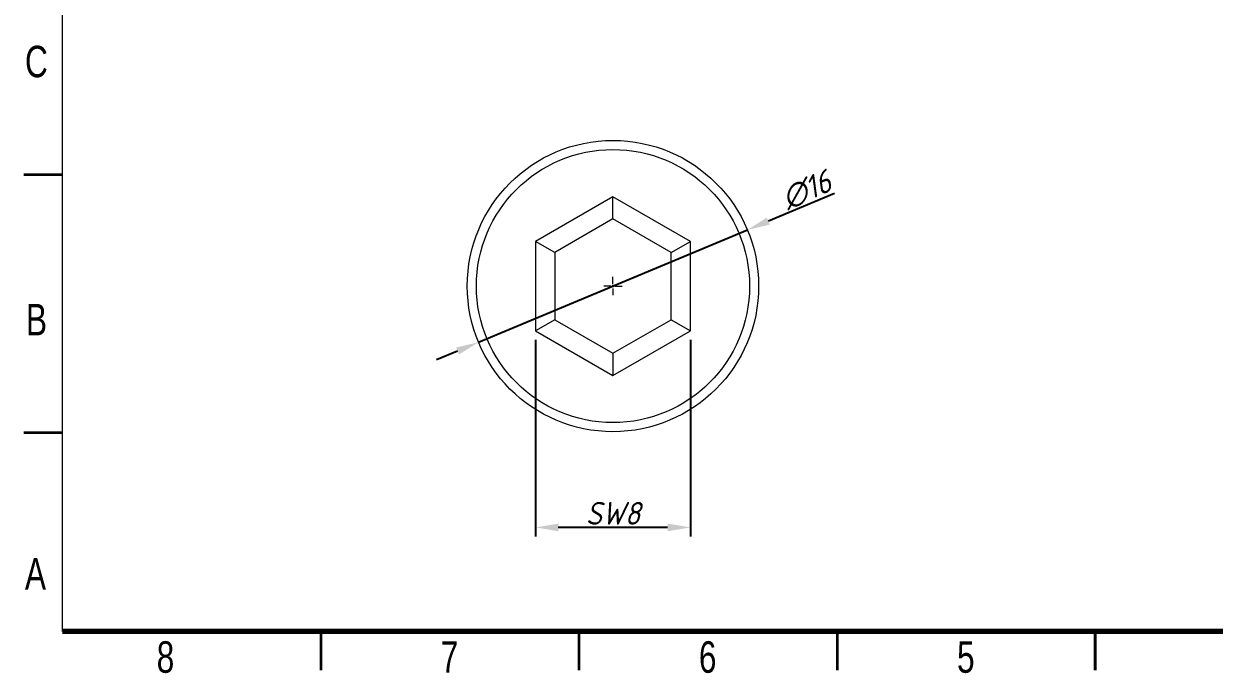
# Model space of a CAD drawing. Header units: inches. Extents: x 21 to 232, y 97 to 184.
# Drawn here: x 20.8 to 86.2, y 97.4 to 133 of the extents above; entities that cross this region are included whole.
import ezdxf

# ---------------------------------------------------------------- set-up
doc = ezdxf.new("R2010")
doc.units = ezdxf.units.IN
doc.header["$MEASUREMENT"] = 0
doc.linetypes.add('SLD-Solid', pattern=[0])
doc.styles.add('GENISO', font='geniso.shx', dxfattribs={"oblique": 15})
doc.styles.add('SLDTEXTSTYLE0', font='TXT', dxfattribs={"width": 0.75})
doc.dimstyles.new('Scale', dxfattribs={"dimscale": 0.5, "dimtxt": 2.5, "dimasz": 2.5, "dimexe": 1, "dimexo": 1, "dimgap": 0.3, "dimtad": 1, "dimdec": 0, "dimzin": 0, "dimtxsty": 'GENISO', "dimcen": 2.5, "dimclrd": 1, "dimclre": 1, "dimclrt": 256, "dimadec": 0, "dimazin": 0, "dimtfac": 1, "dimtdec": 0, "dimtmove": 0, "dimatfit": 3, "dimfxl": 1, "dimtzin": 0, "dimlwd": -1, "dimlwe": -1, "dimarcsym": 0})

# ---------------------------------------------------------------- blocks, each defined once
blk = doc.blocks.new('SW_CENTERMARKSYMBOL_0')
at = {"color": 0, "linetype": 'SLD-Solid', "lineweight": 0}
for p, q in [((-0.25, 0), (-1, 0)), ((0, 0), (-0.125, 0)), ((0, 0.25), (0, 1)), ((0, 0), (0, 0.125)), ((0, 0), (0, -0.125)), ((0, 0), (0.125, 0)), ((0.25, 0), (1, 0)), ((0, -0.25), (0, -1))]:
    blk.add_line(p, q, dxfattribs=at)
blk = doc.blocks.new('*D90')
at = {"color": 1, "transparency": 16777216}
for p, q in [((65.295, 123.722), (61.67, 122.206)), ((45.755, 115.553), (60.517, 121.724)), ((44.602, 115.07), (43.448, 114.588))]:
    blk.add_line(p, q, dxfattribs=at)
for points in [[(61.59, 122.398), (61.75, 122.014), (60.517, 121.724)], [(44.521, 115.263), (44.682, 114.878), (45.755, 115.553)]]:
    blk.add_solid(points, dxfattribs=at)
at = {"layer": 'Defpoints', "color": 0, "transparency": 16777216}
for p in [(60.517, 121.724), (45.755, 115.553)]:
    blk.add_point(p, dxfattribs=at)
at = {"transparency": 16777216, "insert": (63.76, 123.92), "char_height": 1.25, "attachment_point": 5, "rotation": 22.68786, "style": 'GENISO'}
blk.add_mtext('∅16', dxfattribs=at)
blk = doc.blocks.new('*D91')
at = {"color": 1, "transparency": 16777216}
for p, q in [((48.886, 115.685), (48.886, 104.88)), ((57.386, 115.685), (57.386, 104.88)), ((56.136, 105.38), (50.136, 105.38))]:
    blk.add_line(p, q, dxfattribs=at)
for points in [[(50.136, 105.588), (50.136, 105.171), (48.886, 105.38)], [(56.136, 105.588), (56.136, 105.171), (57.386, 105.38)]]:
    blk.add_solid(points, dxfattribs=at)
at = {"layer": 'Defpoints', "color": 0, "transparency": 16777216}
for p in [(48.886, 116.185), (57.386, 116.185), (48.886, 105.38)]:
    blk.add_point(p, dxfattribs=at)
at = {"transparency": 16777216, "insert": (53.136, 106.155), "char_height": 1.25, "attachment_point": 5, "style": 'GENISO'}
blk.add_mtext('SW8', dxfattribs=at)

msp = doc.modelspace()

# ---------------------------------------------------------------- linework, layer by layer
at = {"color": 7, "linetype": 'Continuous', "lineweight": 18}
msp.add_line((22.909, 99.66), (22.909, 178.207), dxfattribs=at)
at = {"color": 7, "linetype": 'Continuous', "lineweight": 35}
for p, q in [((22.909, 124.755), (20.782, 124.755)), ((22.909, 110.577), (20.782, 110.577)), ((37.087, 99.66), (37.087, 97.533)), ((51.265, 99.66), (51.265, 97.533)), ((65.443, 99.66), (65.443, 97.533)), ((79.622, 97.533), (79.622, 99.66)), ((79.622, 99.66), (79.622, 97.533))]:
    msp.add_line(p, q, dxfattribs=at)
at = {"lineweight": 13}
for p, q in [((53.136, 123.546), (48.886, 121.092)), ((57.386, 121.092), (53.136, 123.546)), ((53.136, 122.333), (53.136, 123.546)), ((53.136, 122.333), (49.936, 120.486)), ((56.336, 120.486), (53.136, 122.333)), ((48.886, 121.092), (48.886, 116.185)), ((49.936, 120.486), (48.886, 121.092)), ((56.336, 120.486), (57.386, 121.092)), ((57.386, 116.185), (57.386, 121.092)), ((49.936, 120.486), (49.936, 116.791)), ((56.336, 116.791), (56.336, 120.486)), ((49.936, 116.791), (48.886, 116.185)), ((49.936, 116.791), (53.136, 114.944)), ((53.136, 114.944), (56.336, 116.791)), ((56.336, 116.791), (57.386, 116.185)), ((48.886, 116.185), (53.136, 113.731)), ((53.136, 113.731), (57.386, 116.185)), ((53.136, 114.944), (53.136, 113.731))]:
    msp.add_line(p, q, dxfattribs=at)
at = {"color": 7, "linetype": 'Continuous', "lineweight": 70}
msp.add_line((136.334, 99.66), (22.909, 99.66), dxfattribs=at)
at = {"lineweight": 13}
for radius in [8, 7.5]:
    msp.add_circle((53.136, 118.638), radius, dxfattribs=at)

# ---------------------------------------------------------------- block references
at = {"lineweight": 13, "xscale": 0.5, "yscale": 0.5, "zscale": 0.5}
msp.add_blockref('SW_CENTERMARKSYMBOL_0', (53.136, 118.638), dxfattribs=at)

# ---------------------------------------------------------------- texts
at = {"color": 7, "linetype": 'Continuous', "lineweight": 0, "char_height": 1.729, "attachment_point": 2, "style": 'SLDTEXTSTYLE0'}
for s, insert in [('C', (21.473, 131.838)), ('B', (21.478, 117.659)), ('A', (21.422, 103.694)), ('8', (28.562, 99.125)), ('7', (44.159, 99.125)), ('6', (58.337, 99.125)), ('5', (72.515, 99.125))]:
    msp.add_mtext(s, dxfattribs=dict(at, insert=insert))

# ---------------------------------------------------------------- dimensions: what is measured, and where the dimension line sits
dim = msp.add_diameter_dim_2p(p1=(45.755, 115.553), p2=(60.517, 121.724), dimstyle='Scale')
dim.commit()
dim.dimension.update_dxf_attribs({"geometry": '*D90', "text_midpoint": (63.76, 123.92)})
dim = msp.add_linear_dim(base=(48.886, 105.38), p1=(57.386, 116.185), p2=(48.886, 116.185), text='SW8', dimstyle='Scale')
dim.commit()
dim.dimension.update_dxf_attribs({"geometry": '*D91', "text_midpoint": (53.136, 106.155)})

doc.saveas('drawing.dxf')
